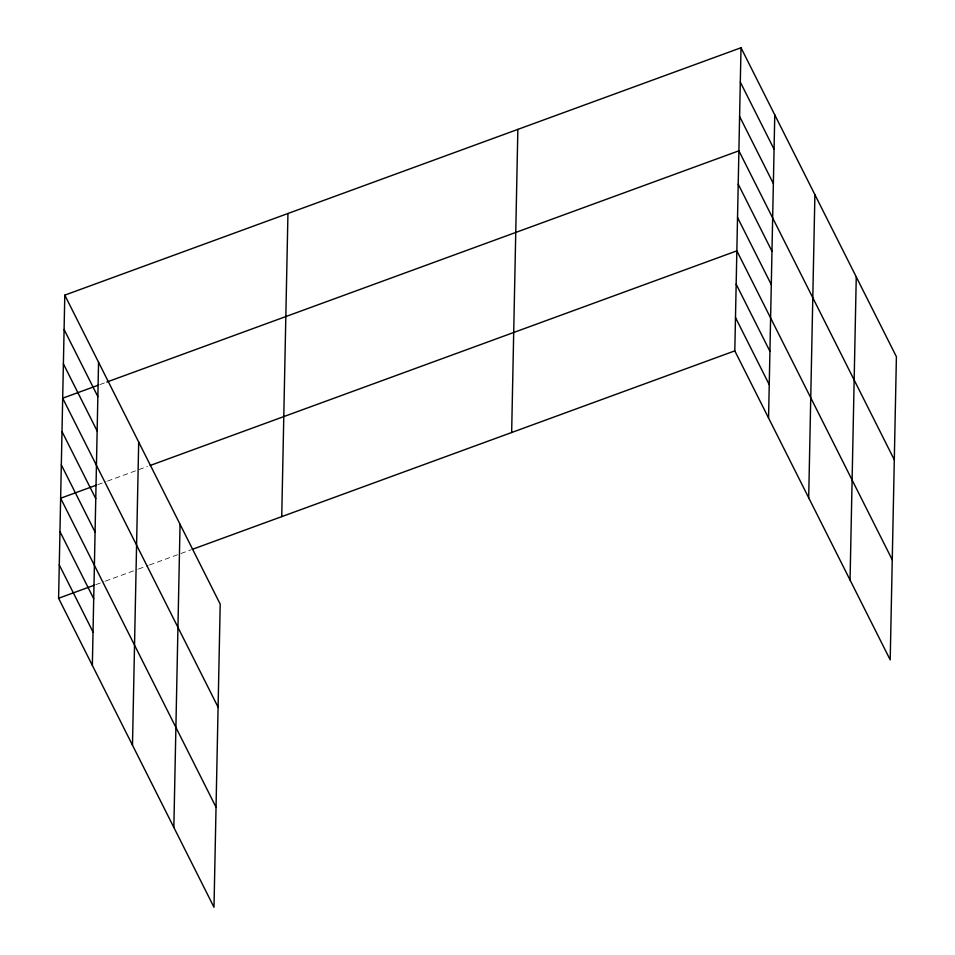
<?xml version="1.0" encoding="UTF-8"?>
<svg xmlns="http://www.w3.org/2000/svg" width="955" height="955" viewBox="0 0 955 955"><rect width="100%" height="100%" fill="white"/><g stroke="black" fill="none" stroke-linecap="round" stroke-linejoin="round"><path stroke-width="0.72" stroke-dasharray="4.78 3.58" d="M99.881 384.59L106.769 382.072M97.828 484.627L106.089 481.607M107.473 481.105L147.416 466.482M95.787 584.663L104.047 581.643M105.42 581.129L137.102 569.55M138.487 569.037L148.121 565.515M149.505 565.014L190.821 549.889"/><path stroke-width="1.43" d="M64.797 295.131L220.199 604.121L213.992 907.25L58.589 598.272L64.797 295.131L741.008 47.75L896.411 356.728L890.203 659.869L734.801 350.879L741.008 47.75M92.349 665.384L98.556 362.243M132.482 745.198L138.69 442.07M173.846 827.436L180.053 524.295M281.737 516.631L287.944 213.502M511.653 432.52L517.861 129.391M768.56 417.992L774.768 114.863M808.694 497.818L814.902 194.677M850.057 580.043L856.265 276.914M98.496 385.104L62.684 398.199L218.086 707.178M106.769 382.072L738.895 150.818L894.298 459.797M96.455 485.128L60.642 498.235L216.045 807.214M150.174 465.479L736.854 250.855L892.257 559.833M58.589 598.272L94.402 585.164M192.206 549.388L734.801 350.879M740.304 82.106L774.063 149.219M739.6 116.462L773.359 183.575M738.215 184.16L771.974 251.272M737.535 217.501L771.282 284.614M736.162 284.196L769.921 351.309M735.481 317.538L769.241 384.65M64.092 329.487L97.852 396.6M63.388 363.843L97.147 430.956M62.003 431.541L95.763 498.653M61.323 464.894L95.07 532.007M59.95 531.577L93.709 598.69M59.27 564.918L93.029 632.031"/></g></svg>
